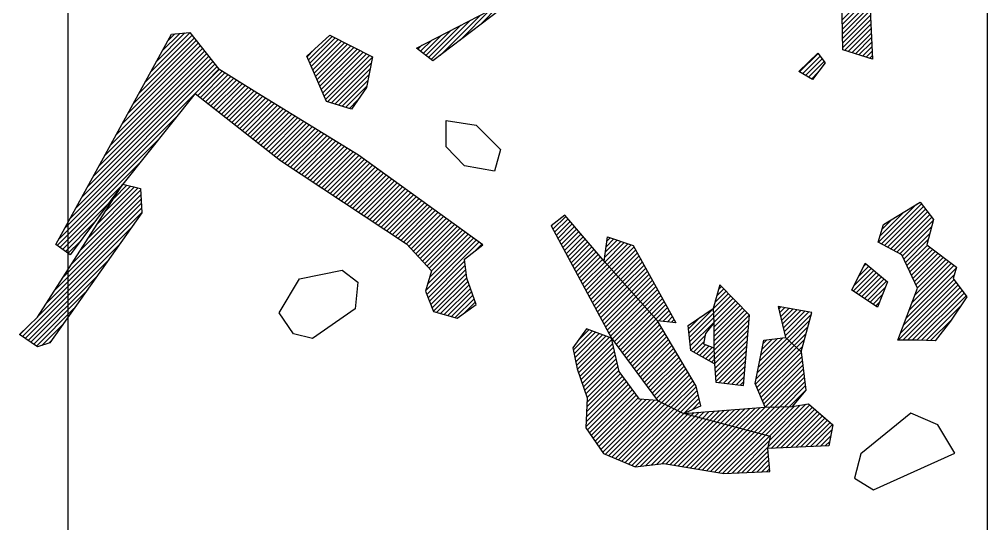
# Model space of a CAD drawing. Header units: metres. Extents: x -0.8 to 0.14, y -20.5 to -16.78.
# Drawn here: x -0.727 to 0.002, y -19.317 to -18.938 of the extents above; entities that cross this region are included whole.
import ezdxf

# ---------------------------------------------------------------- set-up
doc = ezdxf.new("R2010")
doc.units = ezdxf.units.M
doc.header["$LTSCALE"] = 25
doc.header["$MEASUREMENT"] = 0
doc.linetypes.add('STRICHPUNKTX2', pattern=[2, 1, -0.5, 0, -0.5])
doc.layers.get('0').update_dxf_attribs({"linetype": 'CONTINUOUS'})
for name, color, linetype in [('GRABUNGSGRENZE', 3, 'STRICHPUNKTX2'), ('KNOCHEN', 2, 'CONTINUOUS'), ('KNOCHENSCHRAFF', 2, 'CONTINUOUS'), ('STEINE', 4, 'CONTINUOUS')]:
    doc.layers.add(name, color=color, linetype=linetype)

# ---------------------------------------------------------------- blocks, each defined once
blk = doc.blocks.new('*X20')
at = {"color": 0}
for p, q in [((-14.013, -1897.746), (-12.627, -1896.359)), ((-13.792, -1897.878), (-12.471, -1896.557)), ((-13.571, -1898.011), (-12.316, -1896.755)), ((-13.35, -1898.143), (-12.16, -1896.953)), ((-13.129, -1898.276), (-12.648, -1897.795))]:
    blk.add_line(p, q, dxfattribs=at)
blk = doc.blocks.new('*X21')
at = {"color": 0}
for p, q in [((-10.806, -1893.832), (-8.763, -1891.788)), ((-10.799, -1894.178), (-8.746, -1892.125)), ((-10.792, -1894.525), (-8.73, -1892.462)), ((-10.785, -1894.871), (-8.714, -1892.8)), ((-10.778, -1895.218), (-8.697, -1893.137)), ((-10.771, -1895.564), (-8.681, -1893.474)), ((-10.764, -1895.911), (-8.665, -1893.812)), ((-10.626, -1896.126), (-8.649, -1894.149)), ((-10.357, -1896.211), (-8.632, -1894.486)), ((-10.089, -1896.296), (-8.616, -1894.823)), ((-9.82, -1896.381), (-8.6, -1895.161)), ((-9.552, -1896.467), (-8.584, -1895.498)), ((-9.284, -1896.552), (-8.567, -1895.835)), ((-9.015, -1896.637), (-8.551, -1896.173)), ((-8.747, -1896.722), (-8.535, -1896.51))]:
    blk.add_line(p, q, dxfattribs=at)
blk = doc.blocks.new('*X22')
at = {"color": 0}
for p, q in [((-8.078, -1910.549), (-5.227, -1907.698)), ((-7.849, -1910.673), (-4.845, -1907.669)), ((-7.62, -1910.798), (-4.691, -1907.869)), ((-7.39, -1910.922), (-4.537, -1908.069)), ((-32.556, -1909.571), (-31.59, -1908.605)), ((-32.432, -1909.801), (-31.427, -1908.796)), ((-7.968, -1910.085), (-6.138, -1908.255)), ((-7.161, -1911.046), (-4.383, -1908.268)), ((-6.932, -1911.17), (-4.229, -1908.468)), ((-6.703, -1911.295), (-4.076, -1908.668)), ((-32.679, -1909.341), (-32.586, -1909.247)), ((-32.309, -1910.031), (-31.265, -1908.987)), ((-32.185, -1910.261), (-31.102, -1909.177)), ((-32.062, -1910.491), (-30.939, -1909.368)), ((-7.811, -1909.575), (-7.049, -1908.813)), ((-6.473, -1911.419), (-3.944, -1908.889)), ((-6.284, -1911.584), (-4.074, -1909.373)), ((-31.938, -1910.721), (-30.776, -1909.559)), ((-31.815, -1910.951), (-30.613, -1909.749)), ((-31.691, -1911.181), (-30.45, -1909.94)), ((-31.568, -1911.411), (-30.287, -1910.131)), ((-28.508, -1910.473), (-28.248, -1910.213)), ((-6.171, -1911.824), (-4.205, -1909.857)), ((-31.444, -1911.641), (-30.125, -1910.322)), ((-31.321, -1911.871), (-29.962, -1910.512)), ((-31.197, -1912.101), (-29.799, -1910.703)), ((-31.074, -1912.331), (-29.636, -1910.894)), ((-28.678, -1911.704), (-27.457, -1910.483)), ((-28.657, -1912.036), (-27.194, -1910.573)), ((-28.622, -1911.293), (-27.721, -1910.393)), ((-28.565, -1910.883), (-27.984, -1910.303)), ((-28.49, -1912.222), (-26.93, -1910.662)), ((-28.323, -1912.409), (-26.666, -1910.752)), ((-28.155, -1912.595), (-26.468, -1910.908)), ((-6.058, -1912.065), (-4.335, -1910.341)), ((-5.945, -1912.305), (-4.404, -1910.764)), ((-5.832, -1912.546), (-4.202, -1910.915)), ((-30.95, -1912.561), (-29.473, -1911.084)), ((-30.827, -1912.791), (-29.31, -1911.275)), ((-30.703, -1913.021), (-29.147, -1911.466)), ((-30.58, -1913.251), (-28.985, -1911.656)), ((-27.988, -1912.781), (-26.342, -1911.135)), ((-27.821, -1912.967), (-26.216, -1911.363)), ((-27.653, -1913.153), (-26.09, -1911.59)), ((-5.719, -1912.786), (-3.999, -1911.066)), ((-5.606, -1913.027), (-3.797, -1911.218)), ((-5.493, -1913.267), (-3.595, -1911.369)), ((-5.38, -1913.508), (-3.393, -1911.521)), ((-5.267, -1913.748), (-3.191, -1911.672)), ((-30.456, -1913.482), (-28.822, -1911.847)), ((-30.333, -1913.712), (-28.657, -1912.036)), ((-30.209, -1913.942), (-28.49, -1912.222)), ((-30.086, -1914.172), (-28.323, -1912.409)), ((-27.486, -1913.34), (-25.964, -1911.818)), ((-27.318, -1913.526), (-25.838, -1912.046)), ((-27.151, -1913.712), (-25.712, -1912.273)), ((-9.561, -1913.092), (-8.806, -1912.337)), ((-9.208, -1912.386), (-8.997, -1912.175)), ((-5.787, -1915.682), (-2.382, -1912.278)), ((-5.574, -1915.116), (-2.584, -1912.126)), ((-5.361, -1914.549), (-2.787, -1911.975)), ((-5.154, -1913.989), (-2.989, -1911.824)), ((-29.962, -1914.402), (-28.155, -1912.595)), ((-29.839, -1914.632), (-27.988, -1912.781)), ((-29.715, -1914.862), (-27.821, -1912.967)), ((-29.592, -1915.092), (-27.653, -1913.153)), ((-26.984, -1913.898), (-25.586, -1912.501)), ((-26.816, -1914.084), (-25.46, -1912.728)), ((-26.649, -1914.271), (-25.334, -1912.956)), ((-9.981, -1914.219), (-8.423, -1912.662)), ((-9.913, -1913.798), (-8.615, -1912.5)), ((-9.767, -1914.359), (-8.232, -1912.824)), ((-9.554, -1914.5), (-8.04, -1912.986)), ((-9.341, -1914.64), (-7.849, -1913.148)), ((-6.213, -1916.815), (-2.363, -1912.966)), ((-6, -1916.249), (-2.216, -1912.465)), ((-29.468, -1915.322), (-27.486, -1913.34)), ((-29.345, -1915.552), (-27.318, -1913.526)), ((-29.221, -1915.782), (-27.151, -1913.712)), ((-29.097, -1916.012), (-26.984, -1913.898)), ((-26.482, -1914.457), (-25.209, -1913.184)), ((-26.314, -1914.643), (-25.083, -1913.411)), ((-26.147, -1914.829), (-24.957, -1913.639)), ((-25.98, -1915.015), (-24.831, -1913.866)), ((-20.112, -1914.097), (-19.888, -1913.874)), ((-9.127, -1914.78), (-7.658, -1913.31)), ((-8.914, -1914.92), (-7.466, -1913.473)), ((-8.7, -1915.06), (-7.537, -1913.897)), ((-6.603, -1917.912), (-2.248, -1913.558)), ((-6.426, -1917.382), (-2.399, -1913.355)), ((-6.249, -1917.912), (-2.098, -1913.761)), ((-28.974, -1916.242), (-26.816, -1914.084)), ((-28.85, -1916.472), (-26.649, -1914.271)), ((-28.727, -1916.702), (-26.482, -1914.457)), ((-25.812, -1915.202), (-24.705, -1914.094)), ((-25.645, -1915.388), (-24.579, -1914.322)), ((-25.478, -1915.574), (-24.453, -1914.549)), ((-20.518, -1915.564), (-19.364, -1914.41)), ((-20.502, -1915.902), (-19.189, -1914.588)), ((-20.394, -1915.086), (-19.539, -1914.231)), ((-20.253, -1914.592), (-19.713, -1914.052)), ((-8.487, -1915.2), (-7.778, -1914.491)), ((-5.895, -1917.912), (-1.947, -1913.964)), ((-5.541, -1917.912), (-1.796, -1914.167)), ((-5.188, -1917.911), (-1.646, -1914.37)), ((-4.844, -1917.921), (-1.495, -1914.573)), ((-28.603, -1916.932), (-26.314, -1914.643)), ((-28.48, -1917.162), (-26.147, -1914.829)), ((-28.356, -1917.392), (-25.98, -1915.015)), ((-28.233, -1917.622), (-25.812, -1915.202)), ((-25.31, -1915.76), (-24.327, -1914.777)), ((-25.143, -1915.946), (-24.201, -1915.004)), ((-24.975, -1916.133), (-24.075, -1915.232)), ((-20.486, -1916.239), (-19.014, -1914.767)), ((-20.469, -1916.576), (-18.839, -1914.946)), ((-20.468, -1916.928), (-18.664, -1915.124)), ((-20.468, -1917.282), (-18.489, -1915.303)), ((-8.274, -1915.341), (-8.018, -1915.085)), ((-4.504, -1917.935), (-1.865, -1915.296)), ((-28.1, -1917.843), (-25.645, -1915.388)), ((-27.95, -1918.046), (-25.478, -1915.574)), ((-27.799, -1918.249), (-25.31, -1915.76)), ((-27.649, -1918.453), (-25.143, -1915.946)), ((-24.808, -1916.319), (-23.949, -1915.46)), ((-24.594, -1916.458), (-23.823, -1915.687)), ((-24.276, -1916.494), (-23.697, -1915.915)), ((-22.339, -1917.385), (-20.518, -1915.564)), ((-22.304, -1917.704), (-20.502, -1915.902)), ((-20.468, -1917.635), (-18.314, -1915.482)), ((-20.467, -1917.988), (-18.139, -1915.66)), ((-20.467, -1918.342), (-17.964, -1915.839)), ((-20.458, -1918.687), (-17.79, -1916.018)), ((-15.585, -1915.581), (-15.416, -1915.412)), ((-15.516, -1915.866), (-15.117, -1915.466)), ((-15.448, -1916.151), (-14.817, -1915.52)), ((-15.38, -1916.436), (-14.517, -1915.574)), ((-15.311, -1916.721), (-14.217, -1915.628)), ((-15.243, -1917.007), (-13.918, -1915.681)), ((-15.174, -1917.292), (-13.618, -1915.735)), ((-15.106, -1917.577), (-13.318, -1915.789)), ((-14.977, -1917.802), (-13.122, -1915.946)), ((-27.499, -1918.656), (-24.975, -1916.133)), ((-27.348, -1918.859), (-24.808, -1916.319)), ((-27.198, -1919.062), (-24.652, -1916.516)), ((-27.048, -1919.265), (-24.521, -1916.739)), ((-23.957, -1916.529), (-23.571, -1916.142)), ((-23.639, -1916.564), (-23.445, -1916.37)), ((-22.373, -1917.066), (-21.499, -1916.191)), ((-22.269, -1918.023), (-20.486, -1916.239)), ((-22.235, -1918.341), (-20.469, -1916.576)), ((-20.444, -1919.026), (-17.801, -1916.383)), ((-20.43, -1919.365), (-17.834, -1916.77)), ((-14.792, -1917.97), (-13.256, -1916.434)), ((-4.164, -1917.948), (-2.569, -1916.354)), ((-31.022, -1918.644), (-29.603, -1917.225)), ((-30.964, -1918.94), (-29.347, -1917.322)), ((-30.907, -1919.236), (-29.09, -1917.419)), ((-30.849, -1919.532), (-28.833, -1917.516)), ((-30.637, -1917.905), (-29.86, -1917.128)), ((-26.897, -1919.468), (-24.39, -1916.961)), ((-26.747, -1919.672), (-24.259, -1917.184)), ((-26.596, -1919.875), (-24.128, -1917.406)), ((-20.414, -1919.703), (-17.868, -1917.156)), ((-20.391, -1920.033), (-17.901, -1917.543)), ((-14.607, -1918.139), (-13.39, -1916.922)), ((-14.422, -1918.307), (-13.524, -1917.409)), ((-30.792, -1919.828), (-28.577, -1917.612)), ((-30.728, -1920.117), (-28.32, -1917.709)), ((-30.636, -1920.379), (-28.13, -1917.872)), ((-30.545, -1920.641), (-28.065, -1918.161)), ((-26.446, -1920.078), (-23.997, -1917.629)), ((-26.296, -1920.281), (-23.866, -1917.852)), ((-26.145, -1920.484), (-23.735, -1918.074)), ((-22.2, -1918.66), (-21.11, -1917.57)), ((-21.99, -1918.804), (-21.198, -1918.012)), ((-21.765, -1918.932), (-21.072, -1918.239)), ((-20.366, -1920.362), (-17.934, -1917.93)), ((-17.289, -1920.821), (-14.607, -1918.139)), ((-17.199, -1920.377), (-14.792, -1917.97)), ((-17.11, -1919.934), (-14.977, -1917.802)), ((-17.02, -1919.491), (-15.268, -1917.738)), ((-16.93, -1919.047), (-15.672, -1917.789)), ((-16.84, -1918.604), (-16.076, -1917.84)), ((-16.751, -1918.161), (-16.481, -1917.891)), ((-14.237, -1918.476), (-13.659, -1917.897)), ((-30.453, -1920.903), (-28, -1918.45)), ((-30.361, -1921.165), (-27.935, -1918.738)), ((-25.995, -1920.688), (-23.604, -1918.297)), ((-25.845, -1920.891), (-23.473, -1918.519)), ((-25.694, -1921.094), (-23.342, -1918.742)), ((-25.544, -1921.297), (-23.211, -1918.964)), ((-21.54, -1919.061), (-20.819, -1918.34)), ((-21.314, -1919.189), (-20.566, -1918.441)), ((-21.089, -1919.317), (-20.458, -1918.687)), ((-20.342, -1920.691), (-17.967, -1918.317)), ((-20.317, -1921.02), (-18.001, -1918.704)), ((-17.34, -1921.225), (-14.422, -1918.307)), ((-17.234, -1921.472), (-14.237, -1918.476)), ((-17.128, -1921.72), (-14.053, -1918.645)), ((-17.021, -1921.967), (-13.895, -1918.841)), ((-14.053, -1918.645), (-13.793, -1918.385)), ((-30.27, -1921.427), (-27.87, -1919.027)), ((-30.178, -1921.689), (-27.805, -1919.315)), ((-30.087, -1921.951), (-27.74, -1919.604)), ((-25.393, -1921.5), (-23.08, -1919.187)), ((-25.243, -1921.703), (-22.949, -1919.41)), ((-25.093, -1921.907), (-22.818, -1919.632)), ((-20.864, -1919.446), (-20.444, -1919.026)), ((-20.639, -1919.574), (-20.43, -1919.365)), ((-20.051, -1921.108), (-18.034, -1919.09)), ((-19.736, -1921.146), (-18.067, -1919.477)), ((-16.915, -1922.215), (-13.856, -1919.155)), ((-16.809, -1922.462), (-13.817, -1919.47)), ((-30.012, -1922.937), (-27.485, -1920.41)), ((-29.995, -1922.213), (-27.675, -1919.893)), ((-29.995, -1922.567), (-27.61, -1920.181)), ((-24.942, -1922.11), (-22.687, -1919.855)), ((-24.792, -1922.313), (-22.556, -1920.077)), ((-24.615, -1922.489), (-22.425, -1920.3)), ((-19.421, -1921.184), (-18.1, -1919.864)), ((-19.105, -1921.222), (-18.134, -1920.251)), ((-16.703, -1922.709), (-13.778, -1919.785)), ((-16.597, -1922.957), (-13.739, -1920.099)), ((-16.234, -1922.947), (-13.701, -1920.414)), ((-30.062, -1924.047), (-27.037, -1921.022)), ((-30.045, -1923.677), (-27.186, -1920.818)), ((-30.029, -1923.307), (-27.336, -1920.614)), ((-24.379, -1922.607), (-22.294, -1920.523)), ((-24.143, -1922.725), (-22.163, -1920.745)), ((-23.907, -1922.843), (-22.032, -1920.968)), ((-23.672, -1922.96), (-21.901, -1921.19)), ((-18.79, -1921.261), (-18.167, -1920.638)), ((-18.475, -1921.299), (-18.2, -1921.024)), ((-15.871, -1922.938), (-13.662, -1920.729)), ((-15.508, -1922.929), (-13.623, -1921.043)), ((-30.078, -1924.418), (-26.887, -1921.226)), ((-29.967, -1924.659), (-26.738, -1921.43)), ((-29.823, -1924.869), (-26.588, -1921.634)), ((-29.679, -1925.079), (-26.439, -1921.838)), ((-23.436, -1923.078), (-21.779, -1921.421)), ((-23.2, -1923.196), (-21.71, -1921.706)), ((-15.145, -1922.919), (-13.584, -1921.358)), ((-14.782, -1922.91), (-13.545, -1921.673)), ((-29.536, -1925.289), (-26.289, -1922.043)), ((-29.392, -1925.499), (-26.14, -1922.247)), ((-29.248, -1925.708), (-25.903, -1922.363)), ((-29.104, -1925.918), (-25.574, -1922.388)), ((-28.961, -1926.128), (-25.244, -1922.412)), ((-28.817, -1926.338), (-24.915, -1922.436)), ((-28.612, -1926.486), (-24.615, -1922.489)), ((-28.364, -1926.592), (-24.379, -1922.607)), ((-22.964, -1923.314), (-21.641, -1921.991)), ((-22.687, -1923.39), (-21.572, -1922.275)), ((-22.073, -1923.13), (-21.503, -1922.56)), ((-28.116, -1926.697), (-24.143, -1922.725)), ((-27.867, -1926.803), (-23.907, -1922.843)), ((-27.619, -1926.908), (-23.672, -1922.96)), ((-27.371, -1927.013), (-23.436, -1923.078)), ((-27.123, -1927.119), (-23.2, -1923.196)), ((-26.875, -1927.224), (-22.964, -1923.314)), ((-22.164, -1923.574), (-21.948, -1923.358)), ((-21.884, -1923.647), (-21.566, -1923.329)), ((-21.604, -1923.721), (-21.183, -1923.301)), ((-21.46, -1922.87), (-21.435, -1922.845)), ((-21.324, -1923.794), (-20.801, -1923.272)), ((-21.044, -1923.868), (-20.419, -1923.243)), ((-20.764, -1923.942), (-20.037, -1923.215)), ((-20.484, -1924.015), (-19.654, -1923.186)), ((-20.204, -1924.089), (-19.272, -1923.157)), ((-19.924, -1924.162), (-18.89, -1923.129)), ((-19.644, -1924.236), (-18.508, -1923.1)), ((-19.364, -1924.31), (-18.126, -1923.071)), ((-19.084, -1924.383), (-17.743, -1923.043)), ((-18.804, -1924.457), (-17.361, -1923.014)), ((-18.524, -1924.531), (-16.979, -1922.985)), ((-18.244, -1924.604), (-16.597, -1922.957)), ((-17.964, -1924.678), (-16.234, -1922.947)), ((-17.684, -1924.751), (-15.871, -1922.938)), ((-17.404, -1924.825), (-15.508, -1922.929)), ((-17.124, -1924.899), (-15.145, -1922.919)), ((-16.844, -1924.972), (-14.782, -1922.91)), ((-16.565, -1925.046), (-14.396, -1922.877)), ((-16.355, -1925.897), (-13.242, -1922.784)), ((-16.285, -1925.119), (-13.971, -1922.806)), ((-16.254, -1925.443), (-13.546, -1922.735)), ((-16.155, -1926.05), (-13.052, -1922.948)), ((-15.784, -1926.033), (-12.862, -1923.111)), ((-15.414, -1926.017), (-12.672, -1923.275)), ((-26.627, -1927.33), (-22.723, -1923.426)), ((-26.379, -1927.435), (-22.443, -1923.5)), ((-25.985, -1927.396), (-22.164, -1923.574)), ((-25.584, -1927.347), (-21.884, -1923.647)), ((-25.182, -1927.299), (-21.604, -1923.721)), ((-24.781, -1927.251), (-21.324, -1923.794)), ((-24.379, -1927.203), (-21.044, -1923.868)), ((-24.039, -1927.217), (-20.764, -1923.942)), ((-23.736, -1927.268), (-20.484, -1924.015)), ((-23.434, -1927.319), (-20.204, -1924.089)), ((-22.723, -1923.426), (-22.712, -1923.415)), ((-22.443, -1923.5), (-22.33, -1923.387)), ((-15.044, -1926), (-12.482, -1923.438)), ((-14.674, -1925.983), (-12.292, -1923.601)), ((-14.304, -1925.967), (-12.102, -1923.765)), ((-13.933, -1925.95), (-11.912, -1923.928)), ((-13.563, -1925.933), (-11.722, -1924.092)), ((-23.131, -1927.369), (-19.924, -1924.162)), ((-22.828, -1927.42), (-19.644, -1924.236)), ((-22.525, -1927.471), (-19.364, -1924.31)), ((-22.223, -1927.522), (-19.084, -1924.383)), ((-21.92, -1927.573), (-18.804, -1924.457)), ((-21.617, -1927.624), (-18.524, -1924.531)), ((-21.314, -1927.674), (-18.244, -1924.604)), ((-21.012, -1927.725), (-17.964, -1924.678)), ((-20.709, -1927.776), (-17.684, -1924.751)), ((-20.406, -1927.827), (-17.404, -1924.825)), ((-13.193, -1925.917), (-11.532, -1924.255)), ((-12.823, -1925.9), (-11.58, -1924.658)), ((-20.104, -1927.878), (-17.124, -1924.899)), ((-19.801, -1927.928), (-16.844, -1924.972)), ((-19.454, -1927.935), (-16.565, -1925.046)), ((-19.084, -1927.918), (-16.285, -1925.119)), ((-18.713, -1927.902), (-16.254, -1925.443)), ((-12.452, -1925.883), (-11.665, -1925.096)), ((-12.082, -1925.867), (-11.749, -1925.534)), ((-18.343, -1927.885), (-16.355, -1925.897)), ((-17.973, -1927.869), (-16.373, -1926.268)), ((-17.603, -1927.852), (-16.344, -1926.593)), ((-17.233, -1927.836), (-16.315, -1926.918)), ((-16.863, -1927.819), (-16.286, -1927.242)), ((-16.493, -1927.802), (-16.257, -1927.567))]:
    blk.add_line(p, q, dxfattribs=at)
blk = doc.blocks.new('*X23')
at = {"color": 0}
for p, q in [((-38.094, -1894.249), (-36.553, -1892.708)), ((-41.048, -1896.496), (-38.017, -1893.465)), ((-39.571, -1895.372), (-37.285, -1893.086)), ((-41.921, -1896.662), (-39.481, -1894.222)), ((-41.724, -1896.818), (-38.749, -1893.844)), ((-62.821, -1897.763), (-59.861, -1894.803)), ((-62.391, -1896.979), (-60.228, -1894.816)), ((-61.96, -1896.195), (-60.61, -1894.845)), ((-61.53, -1895.411), (-60.992, -1894.873)), ((-42.118, -1896.506), (-40.213, -1894.601)), ((-64.543, -1900.899), (-59.233, -1895.589)), ((-64.112, -1900.115), (-59.39, -1895.393)), ((-63.682, -1899.331), (-59.547, -1895.196)), ((-63.252, -1898.547), (-59.704, -1894.999)), ((-50.944, -1896.846), (-49.169, -1895.072)), ((-50.837, -1897.093), (-48.935, -1895.191)), ((-50.73, -1897.339), (-48.7, -1895.309)), ((-50.623, -1897.586), (-48.466, -1895.428)), ((-50.516, -1897.833), (-48.231, -1895.547)), ((-50.409, -1898.079), (-47.996, -1895.666)), ((-42.513, -1896.194), (-41.678, -1895.358)), ((-42.316, -1896.35), (-40.946, -1894.979)), ((-66.265, -1904.035), (-58.606, -1896.376)), ((-65.834, -1903.251), (-58.763, -1896.18)), ((-65.404, -1902.467), (-58.919, -1895.983)), ((-64.973, -1901.683), (-59.076, -1895.786)), ((-51.051, -1896.6), (-50.504, -1896.053)), ((-50.302, -1898.326), (-47.762, -1895.785)), ((-50.195, -1898.573), (-47.527, -1895.904)), ((-50.089, -1898.819), (-47.293, -1896.023)), ((-49.982, -1899.066), (-47.058, -1896.142)), ((-49.875, -1899.312), (-46.823, -1896.261)), ((-49.768, -1899.559), (-46.589, -1896.38)), ((-42.711, -1896.038), (-42.41, -1895.737)), ((-67.556, -1906.387), (-58.135, -1896.966)), ((-67.126, -1905.603), (-58.292, -1896.77)), ((-66.695, -1904.819), (-58.449, -1896.573)), ((-49.661, -1899.806), (-46.354, -1896.499)), ((-49.501, -1900), (-46.133, -1896.631)), ((-49.229, -1900.081), (-46.221, -1897.073)), ((-68.847, -1908.739), (-57.659, -1897.55)), ((-68.417, -1907.955), (-57.822, -1897.36)), ((-67.987, -1907.171), (-57.978, -1897.163)), ((-59.272, -1899.518), (-57.441, -1897.686)), ((-59.074, -1899.673), (-57.223, -1897.822)), ((-48.956, -1900.162), (-46.309, -1897.515)), ((-58.876, -1899.829), (-57.005, -1897.958)), ((-58.678, -1899.984), (-56.788, -1898.094)), ((-58.48, -1900.139), (-56.57, -1898.23)), ((-58.282, -1900.295), (-56.352, -1898.366)), ((-58.084, -1900.45), (-56.135, -1898.501)), ((-48.683, -1900.243), (-46.397, -1897.956)), ((-48.411, -1900.323), (-46.485, -1898.398)), ((-57.886, -1900.606), (-55.917, -1898.637)), ((-57.687, -1900.761), (-55.699, -1898.773)), ((-57.489, -1900.917), (-55.482, -1898.909)), ((-57.291, -1901.072), (-55.264, -1899.045)), ((-57.093, -1901.228), (-55.046, -1899.181)), ((-56.895, -1901.383), (-54.829, -1899.317)), ((-48.138, -1900.404), (-46.573, -1898.839)), ((-56.697, -1901.539), (-54.609, -1899.451)), ((-56.499, -1901.694), (-54.39, -1899.585)), ((-56.301, -1901.849), (-54.171, -1899.72)), ((-56.103, -1902.005), (-53.952, -1899.854)), ((-55.905, -1902.16), (-53.732, -1899.988)), ((-47.865, -1900.485), (-47.248, -1899.867)), ((-55.706, -1902.316), (-53.513, -1900.122)), ((-55.508, -1902.471), (-53.294, -1900.257)), ((-55.31, -1902.627), (-53.075, -1900.391)), ((-55.112, -1902.782), (-52.855, -1900.525)), ((-54.914, -1902.938), (-52.636, -1900.66)), ((-69.278, -1909.523), (-60.787, -1901.033)), ((-54.716, -1903.093), (-52.417, -1900.794)), ((-54.518, -1903.249), (-52.198, -1900.928)), ((-54.32, -1903.404), (-51.978, -1901.062)), ((-54.122, -1903.559), (-51.759, -1901.197)), ((-53.924, -1903.715), (-51.54, -1901.331)), ((-53.725, -1903.87), (-51.32, -1901.465)), ((-53.527, -1904.026), (-51.101, -1901.6)), ((-53.329, -1904.181), (-50.882, -1901.734)), ((-53.131, -1904.337), (-50.663, -1901.868)), ((-52.925, -1904.484), (-50.443, -1902.003)), ((-52.712, -1904.624), (-50.224, -1902.137)), ((-69.708, -1910.307), (-62.18, -1902.779)), ((-52.499, -1904.765), (-50.005, -1902.271)), ((-52.286, -1904.906), (-49.786, -1902.405)), ((-52.073, -1905.046), (-49.566, -1902.54)), ((-51.86, -1905.187), (-49.347, -1902.674)), ((-51.647, -1905.327), (-49.128, -1902.808)), ((-51.434, -1905.468), (-48.909, -1902.943)), ((-51.221, -1905.609), (-48.689, -1903.077)), ((-51.008, -1905.749), (-48.47, -1903.211)), ((-50.795, -1905.89), (-48.251, -1903.345)), ((-50.582, -1906.031), (-48.032, -1903.48)), ((-50.369, -1906.171), (-47.812, -1903.614)), ((-50.157, -1906.312), (-47.593, -1903.748)), ((-49.944, -1906.452), (-47.374, -1903.883)), ((-49.731, -1906.593), (-47.157, -1904.019)), ((-49.518, -1906.734), (-46.952, -1904.168)), ((-49.305, -1906.874), (-46.746, -1904.316)), ((-69.841, -1910.793), (-63.572, -1904.525)), ((-49.092, -1907.015), (-46.541, -1904.464)), ((-48.879, -1907.156), (-46.336, -1904.612)), ((-48.666, -1907.296), (-46.13, -1904.761)), ((-48.453, -1907.437), (-45.925, -1904.909)), ((-48.24, -1907.577), (-45.72, -1905.057)), ((-48.027, -1907.718), (-45.514, -1905.205)), ((-47.814, -1907.859), (-45.309, -1905.353)), ((-47.601, -1907.999), (-45.104, -1905.502)), ((-47.388, -1908.14), (-44.898, -1905.65)), ((-47.175, -1908.281), (-44.693, -1905.798)), ((-69.635, -1910.941), (-64.949, -1906.256)), ((-67.467, -1910.187), (-63.739, -1906.46)), ((-66.833, -1909.199), (-64.027, -1906.394)), ((-66.199, -1908.212), (-64.314, -1906.327)), ((-65.565, -1907.224), (-64.602, -1906.261)), ((-64.931, -1906.237), (-64.889, -1906.195)), ((-46.963, -1908.421), (-44.488, -1905.946)), ((-46.75, -1908.562), (-44.282, -1906.095)), ((-46.537, -1908.702), (-44.077, -1906.243)), ((-46.324, -1908.843), (-43.872, -1906.391)), ((-46.111, -1908.984), (-43.666, -1906.539)), ((-69.369, -1913.15), (-63.533, -1907.314)), ((-68.735, -1912.162), (-63.552, -1906.979)), ((-68.101, -1911.174), (-63.57, -1906.644)), ((-45.898, -1909.124), (-43.461, -1906.688)), ((-45.685, -1909.265), (-43.256, -1906.836)), ((-45.472, -1909.406), (-43.05, -1906.984)), ((-45.259, -1909.546), (-42.845, -1907.132)), ((-45.046, -1909.687), (-42.64, -1907.28)), ((-70.637, -1915.125), (-63.495, -1907.983)), ((-70.003, -1914.137), (-63.514, -1907.649)), ((-69.428, -1911.088), (-66.005, -1907.664)), ((-44.833, -1909.827), (-42.434, -1907.429)), ((-44.62, -1909.968), (-42.229, -1907.577)), ((-44.407, -1910.109), (-42.024, -1907.725)), ((-44.194, -1910.249), (-41.819, -1907.873)), ((-43.982, -1910.39), (-41.613, -1908.022)), ((-71.271, -1916.112), (-63.476, -1908.318)), ((-43.769, -1910.531), (-41.408, -1908.17)), ((-43.56, -1910.675), (-41.203, -1908.318)), ((-43.39, -1910.859), (-40.997, -1908.466)), ((-43.22, -1911.042), (-40.792, -1908.614)), ((-43.05, -1911.226), (-40.587, -1908.763)), ((-72.452, -1917.647), (-64.303, -1909.498)), ((-69.222, -1911.235), (-67.06, -1909.073)), ((-42.88, -1911.409), (-40.381, -1908.911)), ((-42.71, -1911.593), (-40.176, -1909.059)), ((-42.54, -1911.777), (-39.971, -1909.207)), ((-42.37, -1911.96), (-39.765, -1909.356)), ((-42.2, -1912.144), (-39.56, -1909.504)), ((-42.03, -1912.327), (-39.355, -1909.652)), ((-41.996, -1913.708), (-38.533, -1910.245)), ((-41.86, -1912.511), (-39.149, -1909.8)), ((-41.845, -1913.203), (-38.739, -1910.097)), ((-41.694, -1912.698), (-38.944, -1909.948)), ((-72.24, -1917.789), (-65.158, -1910.707)), ((-69.016, -1911.382), (-68.115, -1910.482)), ((-42.147, -1914.212), (-38.328, -1910.393)), ((-42.049, -1914.468), (-38.123, -1910.541)), ((-38.54, -1911.312), (-37.917, -1910.69)), ((-72.028, -1917.93), (-66.013, -1911.915)), ((-41.948, -1914.72), (-39.185, -1911.957)), ((-41.847, -1914.973), (-39.15, -1912.276)), ((-71.815, -1918.071), (-66.868, -1913.123)), ((-41.746, -1915.225), (-39.116, -1912.595)), ((-41.645, -1915.478), (-39.082, -1912.915)), ((-41.544, -1915.73), (-39.047, -1913.234)), ((-41.279, -1915.819), (-38.957, -1913.497)), ((-41.004, -1915.897), (-38.863, -1913.757)), ((-71.603, -1918.213), (-67.723, -1914.332)), ((-40.729, -1915.976), (-38.77, -1914.017)), ((-40.454, -1916.054), (-38.676, -1914.277)), ((-40.178, -1916.133), (-38.583, -1914.537)), ((-39.903, -1916.211), (-38.489, -1914.797)), ((-39.179, -1915.841), (-38.396, -1915.057)), ((-71.391, -1918.354), (-68.577, -1915.54)), ((-72.664, -1917.506), (-71.892, -1916.733)), ((-70.986, -1918.303), (-69.432, -1916.749)), ((-70.456, -1918.126), (-70.287, -1917.957))]:
    blk.add_line(p, q, dxfattribs=at)

msp = doc.modelspace()

# ---------------------------------------------------------------- linework, layer by layer
at = {"layer": 'GRABUNGSGRENZE', "flags": 128}
msp.add_lwpolyline([(-0.68958, -16.80495), (-0.69089, -20.49757), (0.00071, -20.49969), (0.00202, -16.80402)], dxfattribs=at)
at = {"layer": 'KNOCHEN'}
for points in [[(-0.10761, -18.96083), (-0.10866, -18.90892), (-0.10512, -18.86973), (-0.10007, -18.79899), (-0.10774, -18.74963), (-0.08891, -18.73944), (-0.08431, -18.77201), (-0.08633, -18.80102), (-0.08428, -18.83359), (-0.08933, -18.88245), (-0.08521, -18.96794), (-0.10761, -18.96083)], [(-0.416, -18.96916), (-0.42822, -18.9595), (-0.35038, -18.91925), (-0.416, -18.96916)], [(-0.69937, -19.10725), (-0.61245, -18.94892), (-0.59871, -18.9479), (-0.57681, -18.97536), (-0.59461, -18.9937), (-0.64902, -19.06192), (-0.68868, -19.11487), (-0.69937, -19.10725)], [(-0.51066, -18.96565), (-0.49336, -18.94987), (-0.46129, -18.96613), (-0.46586, -18.98904), (-0.47705, -19.00533), (-0.49588, -18.99974), (-0.51066, -18.96565)], [(-0.14068, -18.97713), (-0.12644, -18.96338), (-0.12083, -18.97051), (-0.13049, -18.98323), (-0.14068, -18.97713)], [(-0.59461, -18.9937), (-0.53046, -19.04404), (-0.43576, -19.10658), (-0.41692, -19.12692), (-0.42149, -19.14219), (-0.41537, -19.15745), (-0.39756, -19.16253), (-0.38332, -19.15235), (-0.39045, -19.1325), (-0.39199, -19.11825), (-0.37826, -19.10756), (-0.47193, -19.03993), (-0.5483, -18.99316), (-0.57681, -18.97536)], [(-0.71308, -19.16171), (-0.64902, -19.06192), (-0.63579, -19.06497), (-0.63476, -19.08329), (-0.70391, -19.18104), (-0.71307, -19.1841), (-0.72681, -19.17495), (-0.71308, -19.16171)], [(-0.06625, -19.17912), (-0.05152, -19.13993), (-0.06324, -19.115), (-0.08106, -19.10534), (-0.07699, -19.09211), (-0.04952, -19.0753), (-0.03934, -19.08852), (-0.04441, -19.10735), (-0.02201, -19.12413), (-0.02455, -19.13279), (-0.01436, -19.14652), (-0.02657, -19.16485), (-0.03826, -19.17962), (-0.05099, -19.17911), (-0.06625, -19.17912)], [(-0.32686, -19.09328), (-0.28152, -19.17773), (-0.24689, -19.22453), (-0.22754, -19.23418), (-0.21431, -19.22858), (-0.21789, -19.21382), (-0.24692, -19.16448), (-0.28715, -19.11972), (-0.31669, -19.08513), (-0.32686, -19.09328)], [(-0.28715, -19.11972), (-0.28462, -19.10139), (-0.26528, -19.108), (-0.23318, -19.16599), (-0.24692, -19.16448)], [(-0.08153, -19.1542), (-0.10088, -19.14149), (-0.09072, -19.12112), (-0.07391, -19.13536), (-0.08153, -19.1542)], [(-0.20012, -19.13748), (-0.2052, -19.15529), (-0.20468, -19.16598), (-0.20467, -19.18481), (-0.20415, -19.19702), (-0.20313, -19.21076), (-0.18226, -19.21329), (-0.17771, -19.16036), (-0.20012, -19.13748)], [(-0.20415, -19.19702), (-0.22197, -19.18685), (-0.22402, -19.16802), (-0.2052, -19.15529)], [(-0.13902, -19.18782), (-0.1309, -19.1583), (-0.15634, -19.15373), (-0.15073, -19.17714)], [(-0.20468, -19.16598), (-0.21078, -19.17412), (-0.21231, -19.18176), (-0.20467, -19.18481)], [(-0.24689, -19.22453), (-0.26063, -19.22352), (-0.27591, -19.20266), (-0.28152, -19.17773), (-0.30035, -19.17062), (-0.31052, -19.18487), (-0.30746, -19.20064), (-0.29981, -19.22252), (-0.30082, -19.24492), (-0.28757, -19.26425), (-0.26365, -19.27441), (-0.24228, -19.27185), (-0.19698, -19.27946), (-0.16238, -19.27791), (-0.16391, -19.26061), (-0.16188, -19.25145), (-0.22754, -19.23418)], [(-0.16597, -19.22957), (-0.17361, -19.21176), (-0.16702, -19.17919), (-0.15073, -19.17714), (-0.13902, -19.18782), (-0.13544, -19.21682), (-0.14561, -19.22904)], [(-0.22754, -19.23418), (-0.16597, -19.22957), (-0.14561, -19.22904), (-0.1334, -19.227), (-0.11507, -19.24277), (-0.11811, -19.25854), (-0.16391, -19.26061)]]:
    msp.add_lwpolyline(points, dxfattribs=at)
at = {"layer": 'STEINE'}
for points in [[(-0.36964, -19.05208), (-0.39203, -19.04802), (-0.40578, -19.03378), (-0.40579, -19.01394), (-0.3834, -19.01749), (-0.36507, -19.03579), (-0.36964, -19.05208)], [(-0.50646, -19.17787), (-0.52071, -19.17431), (-0.5314, -19.15854), (-0.51615, -19.13309), (-0.4841, -19.12645), (-0.47239, -19.13561), (-0.47441, -19.15545), (-0.50646, -19.17787)], [(-0.05655, -19.23408), (-0.09419, -19.26464), (-0.09876, -19.28296), (-0.0845, -19.2916), (-0.02345, -19.26408), (-0.03619, -19.24272), (-0.05655, -19.23408)]]:
    msp.add_lwpolyline(points, dxfattribs=at)

# ---------------------------------------------------------------- block references
at = {"layer": 'KNOCHENSCHRAFF', "xscale": 0.01, "yscale": 0.01, "zscale": 0.01}
for name in ['*X20', '*X21', '*X23', '*X22']:
    msp.add_blockref(name, (0, 0), dxfattribs=at)

doc.saveas('drawing.dxf')
